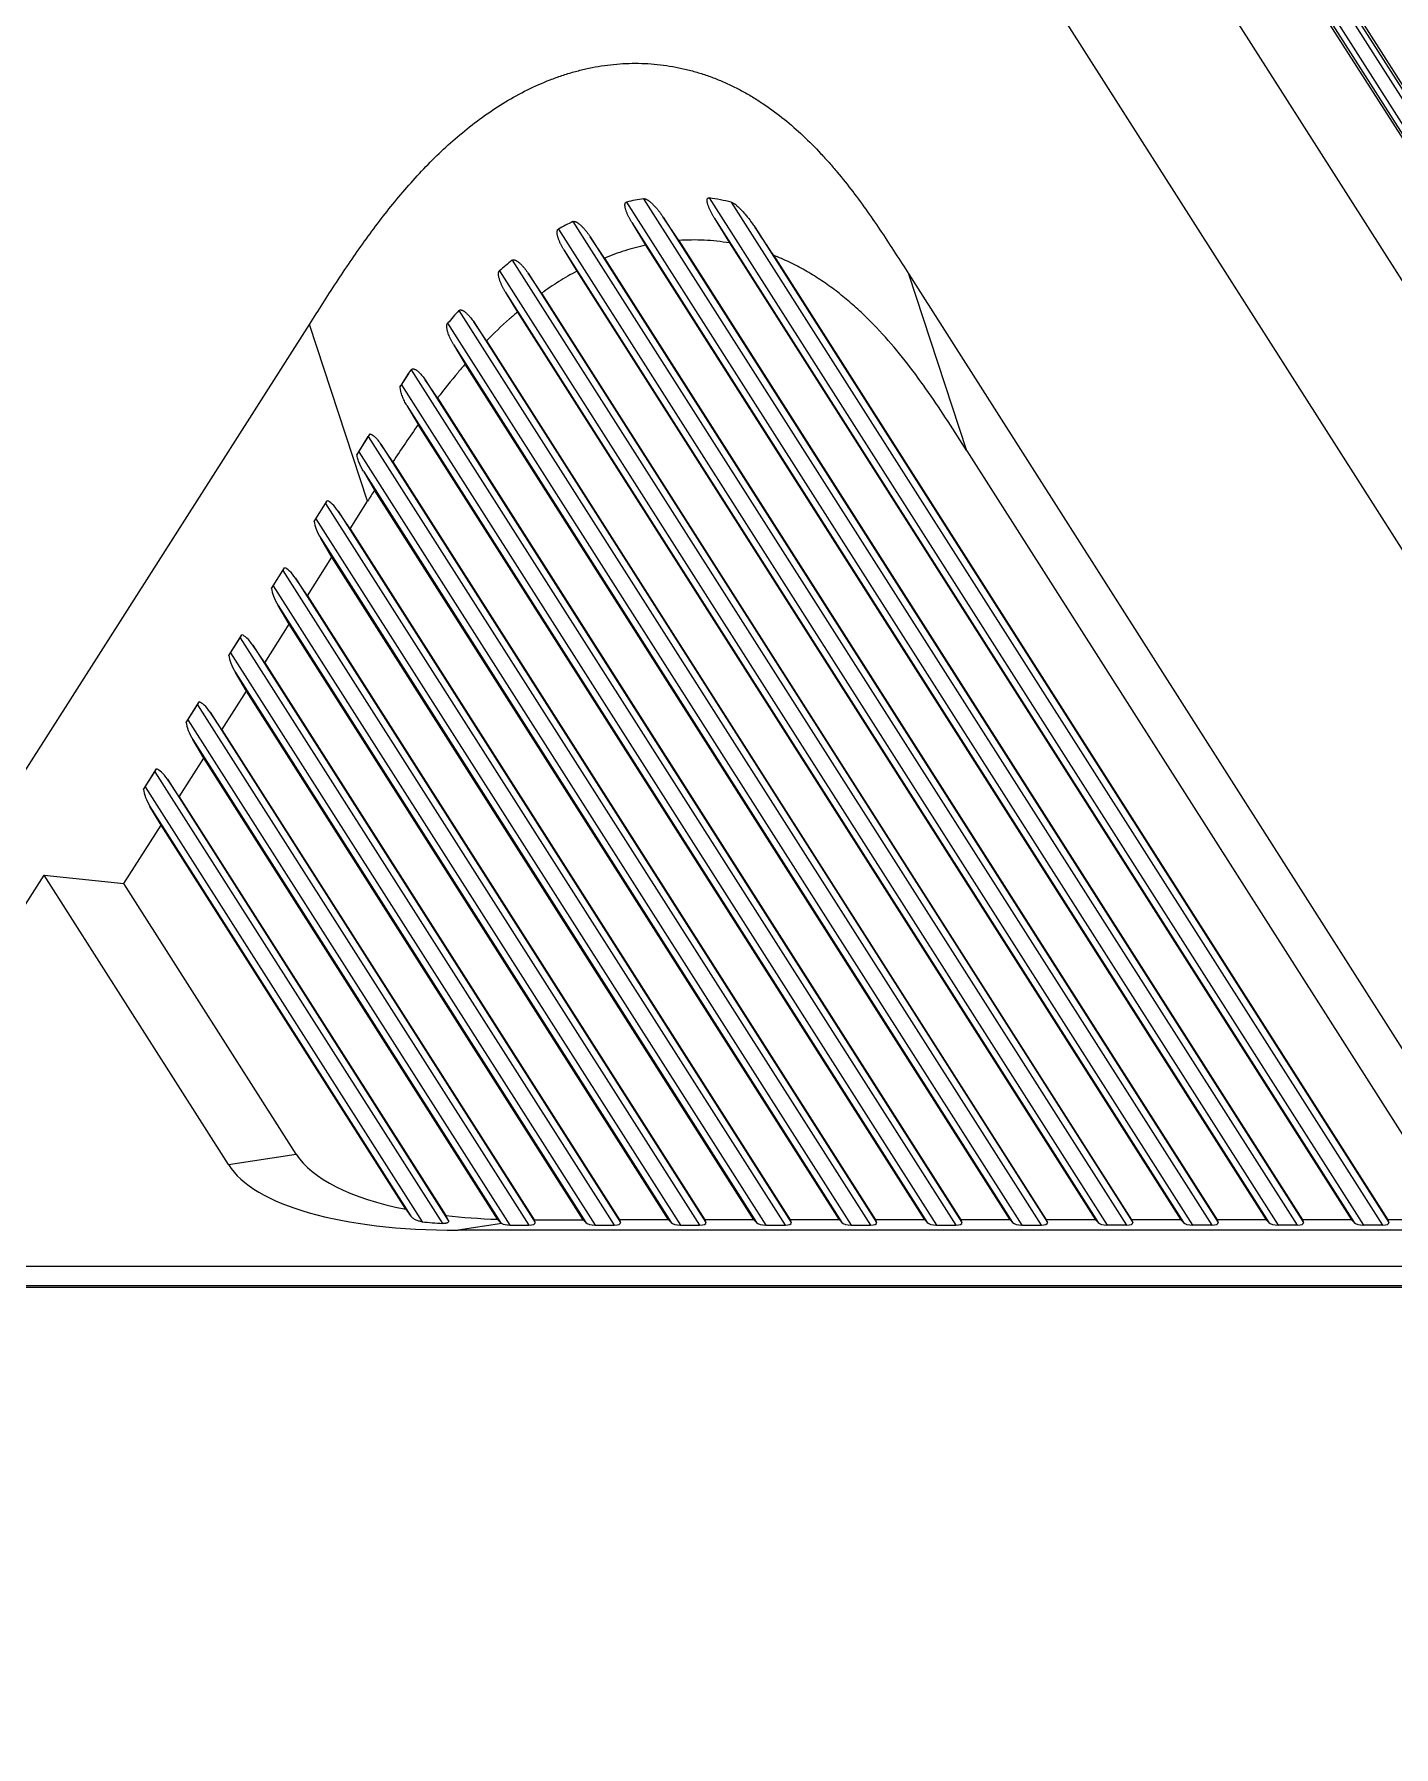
# Model space of a CAD drawing. Header units: millimetres. Extents: x 620 to 19791, y 2539 to 6969.
# Drawn here: x 2891.1 to 2995, y 3769.2 to 3900 of the extents above; entities that cross this region are included whole.
import ezdxf

# ---------------------------------------------------------------- set-up
doc = ezdxf.new("R2010")
doc.units = ezdxf.units.MM

msp = doc.modelspace()

# ---------------------------------------------------------------- linework, layer by layer
at = {"color": 7, "linetype": 'Continuous'}
for p, q in [((2930.36031, 3983.54408), (3122.30963, 3682.244)), ((2937.41259, 3983.41783), (3123.96933, 3690.5824)), ((3124.00388, 3694.62272), (2939.94068, 3983.54408)), ((3106.13227, 3687.16463), (2917.9918, 3982.486)), ((3122.6525, 3693.73867), (2938.9987, 3982.01738)), ((3122.6525, 3695.65472), (2940.21936, 3982.01738)), ((3122.98857, 3695.86882), (2940.55543, 3982.23148)), ((3122.31642, 3693.52457), (2938.66263, 3981.80328)), ((2936.38161, 3887.13925), (2986.14378, 3809.02829)), ((2937.68584, 3887.39972), (2987.61394, 3809.02829)), ((2942.70098, 3887.4562), (2992.66507, 3809.02829)), ((2944.37938, 3887.12933), (2994.13523, 3809.02829)), ((2931.17314, 3885.07853), (2979.62249, 3809.02829)), ((2932.2764, 3885.65446), (2981.09265, 3809.02829)), ((2936.7875, 3885.57509), (2985.43688, 3809.21086)), ((2936.7875, 3885.57509), (2937.83412, 3883.84371)), ((2939.17473, 3885.98967), (2988.08822, 3809.21086)), ((2940.36725, 3884.2063), (2939.17473, 3885.98967)), ((2943.08004, 3885.93416), (2991.95817, 3809.21086)), ((2943.08004, 3885.93416), (2944.24588, 3884.01565)), ((2946.19419, 3885.20769), (2994.60951, 3809.21086)), ((2933.60604, 3884.49438), (2981.56693, 3809.21086)), ((2934.69938, 3882.8667), (2933.60604, 3884.49438)), ((2937.83412, 3883.84371), (2985.24197, 3809.42829)), ((2940.36725, 3884.2063), (2988.00609, 3809.42829)), ((2944.24588, 3884.01565), (2991.76326, 3809.42829)), ((2927.63924, 3882.69697), (2974.57136, 3809.02829)), ((2931.59421, 3883.49055), (2978.91559, 3809.21086)), ((2931.59421, 3883.49055), (2932.5742, 3881.86377)), ((2934.69938, 3882.8667), (2981.4848, 3809.42829)), ((2947.60599, 3883.08013), (2994.52738, 3809.42829)), ((2926.67715, 3881.89945), (2973.1012, 3809.02829)), ((2928.86064, 3881.7068), (2975.04564, 3809.21086)), ((2929.88827, 3880.18225), (2928.86064, 3881.7068)), ((2932.5742, 3881.86377), (2978.72068, 3809.42829)), ((2957.93651, 3881.63161), (3083.64045, 3684.31594)), ((2962.38284, 3868.13821), (2957.93651, 3881.63161)), ((2927.10907, 3880.29444), (2972.3943, 3809.21086)), ((2927.10907, 3880.29444), (2928.0416, 3878.74215)), ((2929.88827, 3880.18225), (2974.96351, 3809.42829)), ((2923.56723, 3878.85237), (2968.05007, 3809.02829)), ((2928.0416, 3878.74215), (2972.19939, 3809.42829)), ((2890.38535, 3843.62829), (2912.15029, 3877.79241)), ((2916.59663, 3864.29901), (2912.15029, 3877.79241)), ((2922.71315, 3877.88531), (2966.57991, 3809.02829)), ((2924.70633, 3877.99138), (2968.52435, 3809.21086)), ((2925.68435, 3876.54471), (2924.70633, 3877.99138)), ((2923.1534, 3876.26722), (2965.87301, 3809.21086)), ((2923.1534, 3876.26722), (2924.04954, 3874.77205)), ((2925.68435, 3876.54471), (2968.44222, 3809.42829)), ((2965.6781, 3809.42829), (2924.04954, 3874.77205)), ((2919.73842, 3874.07546), (2919.09559, 3873.06962)), ((2919.17871, 3873.1969), (2919.73842, 3874.07546)), ((2919.92475, 3874.33354), (2961.52878, 3809.02829)), ((2921.00266, 3873.5686), (2962.00306, 3809.21086)), ((2921.94335, 3872.18052), (2921.00266, 3873.5686)), ((2919.17871, 3873.1969), (2960.05862, 3809.02829)), ((2921.94335, 3872.18052), (2961.92093, 3809.42829)), ((2919.59522, 3871.61607), (2959.35172, 3809.21086)), ((2919.59522, 3871.61607), (2920.46535, 3870.16173)), ((2916.7801, 3869.44002), (2915.78405, 3867.87678)), ((2959.15681, 3809.42829), (2920.46535, 3870.16173)), ((2915.91807, 3868.07871), (2916.65315, 3869.23256)), ((2915.91807, 3868.07871), (2953.53733, 3809.02829)), ((2916.65315, 3869.23256), (2955.00749, 3809.02829)), ((2917.61093, 3868.65618), (2955.48177, 3809.21086)), ((2918.52903, 3867.30356), (2917.61093, 3868.65618)), ((2962.38284, 3868.13821), (2999.78518, 3809.42829)), ((2918.52903, 3867.30356), (2955.39964, 3809.42829)), ((2916.27985, 3866.58379), (2952.83043, 3809.21086)), ((2916.27985, 3866.58379), (2917.13804, 3865.14819)), ((2912.52339, 3862.75857), (2913.52116, 3864.32475)), ((2915.25924, 3862.19973), (2916.59663, 3864.29901)), ((2952.63553, 3809.42829), (2917.13804, 3865.14819)), ((2912.65742, 3862.96052), (2913.3925, 3864.11437)), ((2912.65742, 3862.96052), (2947.01604, 3809.02829)), ((2913.3925, 3864.11437), (2948.4862, 3809.02829)), ((2915.25924, 3862.19973), (2914.34484, 3863.54654)), ((2914.34484, 3863.54654), (2948.96048, 3809.21086)), ((2915.25924, 3862.19973), (2948.87835, 3809.42829)), ((2913.01917, 3861.46565), (2946.30914, 3809.21086)), ((2913.87718, 3860.03033), (2913.01917, 3861.46565)), ((2909.26275, 3857.64038), (2910.26051, 3859.20656)), ((2909.39678, 3857.84234), (2910.13186, 3858.99618)), ((2910.13186, 3858.99618), (2941.96491, 3809.02829)), ((2911.9986, 3857.08154), (2913.87718, 3860.03033)), ((2946.11424, 3809.42829), (2913.87718, 3860.03033)), ((2909.39678, 3857.84234), (2940.49475, 3809.02829)), ((2911.9986, 3857.08154), (2911.0842, 3858.42835)), ((2911.0842, 3858.42835), (2942.43919, 3809.21086)), ((2909.75852, 3856.34747), (2939.78785, 3809.21086)), ((2910.61654, 3854.91214), (2909.75852, 3856.34747)), ((2911.9986, 3857.08154), (2942.35706, 3809.42829)), ((2906.0021, 3852.5222), (2906.99987, 3854.08838)), ((2906.13613, 3852.72415), (2906.87121, 3853.878)), ((2906.87121, 3853.878), (2935.44363, 3809.02829)), ((2908.73795, 3851.96335), (2910.61654, 3854.91214)), ((2939.59295, 3809.42829), (2910.61654, 3854.91214)), ((2906.13613, 3852.72415), (2933.97346, 3809.02829)), ((2908.73795, 3851.96335), (2907.82355, 3853.31017)), ((2907.82355, 3853.31017), (2935.9179, 3809.21086)), ((2906.49788, 3851.22928), (2933.26656, 3809.21086)), ((2907.35589, 3849.79396), (2906.49788, 3851.22928)), ((2908.73795, 3851.96335), (2935.83577, 3809.42829)), ((2905.47731, 3846.84517), (2907.35589, 3849.79396)), ((2933.07166, 3809.42829), (2907.35589, 3849.79396)), ((2902.74146, 3847.40401), (2903.73923, 3848.97019)), ((2902.87549, 3847.60596), (2903.61057, 3848.75981)), ((2903.61057, 3848.75981), (2928.92234, 3809.02829)), ((2902.87549, 3847.60596), (2927.45217, 3809.02829)), ((2905.47731, 3846.84517), (2904.56291, 3848.19198)), ((2904.56291, 3848.19198), (2929.39661, 3809.21086)), ((2903.23723, 3846.11109), (2926.74381, 3809.21315)), ((2904.09525, 3844.67577), (2903.23723, 3846.11109)), ((2905.47731, 3846.84517), (2929.31448, 3809.42829)), ((2902.21666, 3841.72698), (2904.09525, 3844.67577)), ((2926.52595, 3809.46662), (2904.09525, 3844.67577)), ((2899.48081, 3842.28582), (2900.47858, 3843.852)), ((2899.61484, 3842.48777), (2900.34992, 3843.64162)), ((2900.34992, 3843.64162), (2922.32453, 3809.14839)), ((2899.61484, 3842.48777), (2920.77374, 3809.27496)), ((2902.21666, 3841.72698), (2901.30226, 3843.07379)), ((2901.30226, 3843.07379), (2922.76412, 3809.38541)), ((2899.97659, 3840.9929), (2919.90802, 3809.70683)), ((2900.8346, 3839.55758), (2899.97659, 3840.9929)), ((2902.21666, 3841.72698), (2922.58294, 3809.75832)), ((2897.99167, 3835.09507), (2900.8346, 3839.55758)), ((2919.51501, 3810.23521), (2900.8346, 3839.55758)), ((2872.86275, 3805.88694), (2891.88537, 3835.74648)), ((2891.88537, 3835.74648), (2897.99167, 3835.09507)), ((2905.9689, 3813.63978), (2891.88537, 3835.74648)), ((2911.15055, 3814.43978), (2897.99167, 3835.09507)), ((2905.9689, 3813.63978), (2911.15055, 3814.43978)), ((2929.31448, 3809.42829), (2933.07166, 3809.42829)), ((2929.39661, 3809.21086), (2929.31448, 3809.42829)), ((2933.07166, 3809.42829), (2933.26656, 3809.21086)), ((2939.59295, 3809.42829), (2935.83577, 3809.42829)), ((2935.83577, 3809.42829), (2935.9179, 3809.21086)), ((2939.59295, 3809.42829), (2939.78785, 3809.21086)), ((2946.11424, 3809.42829), (2942.35706, 3809.42829)), ((2942.35706, 3809.42829), (2942.43919, 3809.21086)), ((2946.11424, 3809.42829), (2946.30914, 3809.21086)), ((2952.63553, 3809.42829), (2948.87835, 3809.42829)), ((2948.87835, 3809.42829), (2948.96048, 3809.21086)), ((2952.63553, 3809.42829), (2952.83043, 3809.21086)), ((2959.15681, 3809.42829), (2955.39964, 3809.42829)), ((2955.39964, 3809.42829), (2955.48177, 3809.21086)), ((2959.15681, 3809.42829), (2959.35172, 3809.21086)), ((2965.6781, 3809.42829), (2961.92093, 3809.42829)), ((2961.92093, 3809.42829), (2962.00306, 3809.21086)), ((2965.6781, 3809.42829), (2965.87301, 3809.21086)), ((2972.19939, 3809.42829), (2968.44222, 3809.42829)), ((2968.44222, 3809.42829), (2968.52435, 3809.21086)), ((2972.19939, 3809.42829), (2972.3943, 3809.21086)), ((2978.72068, 3809.42829), (2974.96351, 3809.42829)), ((2974.96351, 3809.42829), (2975.04564, 3809.21086)), ((2978.72068, 3809.42829), (2978.91559, 3809.21086)), ((2985.24197, 3809.42829), (2981.4848, 3809.42829)), ((2981.4848, 3809.42829), (2981.56693, 3809.21086)), ((2985.24197, 3809.42829), (2985.43688, 3809.21086)), ((2991.76326, 3809.42829), (2988.00609, 3809.42829)), ((2988.00609, 3809.42829), (2988.08822, 3809.21086)), ((2991.76326, 3809.42829), (2991.95817, 3809.21086)), ((2999.78518, 3809.42829), (2994.52738, 3809.42829)), ((2994.52738, 3809.42829), (2994.60951, 3809.21086)), ((2926.84212, 3809.14337), (2923.50594, 3808.62829)), ((3002.36979, 3808.62829), (2923.50594, 3808.62829)), ((2927.45217, 3809.02829), (2928.92234, 3809.02829)), ((2933.97346, 3809.02829), (2935.44363, 3809.02829)), ((2940.49475, 3809.02829), (2941.96491, 3809.02829)), ((2947.01604, 3809.02829), (2948.4862, 3809.02829)), ((2953.53733, 3809.02829), (2955.00749, 3809.02829)), ((2960.05862, 3809.02829), (2961.52878, 3809.02829)), ((2966.57991, 3809.02829), (2968.05007, 3809.02829)), ((2974.57136, 3809.02829), (2973.1012, 3809.02829)), ((2981.09265, 3809.02829), (2979.62249, 3809.02829)), ((2987.61394, 3809.02829), (2986.14378, 3809.02829)), ((2994.13523, 3809.02829), (2992.66507, 3809.02829)), ((2872.86275, 3805.88694), (3004.11623, 3805.88694)), ((2875.96332, 3804.40973), (3003.77133, 3804.40973)), ((2878.35753, 3804.27564), (3003.06778, 3804.27564))]:
    msp.add_line(p, q, dxfattribs=at)
for centre, radius, start, end in [((2940.52801, 3869.77325), 17.85414, 99.1597815, 103.4288124), ((2940.3806, 3871.06873), 16.55092, 76.0187188, 81.9407743), ((2942.21578, 3865.26946), 22.67905, 115.9930774, 119.13764), ((2946.67157, 3858.75786), 30.58284, 128.4857745, 130.8271272), ((2956.11779, 3849.24424), 44.00205, 137.7102081, 139.3902814), ((2977.16581, 3832.80898), 70.71653, 144.0416188, 144.2995282)]:
    msp.add_arc(centre, radius, start, end, dxfattribs=at)
for centre, major_axis, ratio, start_param, end_param in [((2919.15278, 3873.2376), (0.29525, 0.46648), 0.079182722, -1.888633662, -1.607987088), ((2916.62721, 3869.27327), (0.29525, 0.46648), 0.079182722, -1.607987088, -1.155647068), ((2915.89213, 3868.11942), (0.29525, 0.46648), 0.079182722, -2.066978202, -1.607987088), ((2913.36657, 3864.15508), (0.29525, 0.46648), 0.079182722, -1.607987088, -1.148945013), ((2914.12059, 3862.9715), (-0.75317, 1.33987), 0.321085861, -1.313326595, -0.288838806), ((2912.63149, 3863.00123), (0.29525, 0.46648), 0.079182722, -2.067029164, -1.607987088), ((2913.38551, 3861.81765), (-0.75317, 1.33987), 0.321085861, 0.629245345, 1.653733134), ((2910.10592, 3859.03689), (0.29525, 0.46648), 0.079182722, -1.607987088, -1.148945013), ((2910.85995, 3857.85331), (-0.75317, 1.33987), 0.321085861, -1.313326595, -0.288838806), ((2909.37084, 3857.88304), (0.29525, 0.46648), 0.079182722, -2.067029164, -1.607987088), ((2910.12486, 3856.69946), (-0.75317, 1.33987), 0.321085861, 0.629245345, 1.653733134), ((2906.84528, 3853.9187), (0.29525, 0.46648), 0.079182722, -1.607987088, -1.148945013), ((2907.5993, 3852.73513), (-0.75317, 1.33987), 0.321085861, -1.313326595, -0.288838806), ((2906.1102, 3852.76486), (0.29525, 0.46648), 0.079182722, -2.067029164, -1.607987088), ((2906.86422, 3851.58128), (-0.75317, 1.33987), 0.321085861, 0.629245345, 1.653733134), ((2903.58463, 3848.80052), (0.29525, 0.46648), 0.079182722, -1.607987088, -1.148945013), ((2904.33866, 3847.61694), (-0.75317, 1.33987), 0.321085861, -1.313326595, -0.288838806), ((2902.84955, 3847.64667), (0.29525, 0.46648), 0.079182722, -2.067029164, -1.607987088), ((2903.60357, 3846.46309), (-0.75317, 1.33987), 0.321085861, 0.629245345, 1.653733134), ((2900.32399, 3843.68233), (0.29525, 0.46648), 0.079182722, -1.607987088, -1.148945013), ((2901.07801, 3842.49875), (-0.75317, 1.33987), 0.321085861, -1.313326595, -0.288838806), ((2899.58891, 3842.52848), (0.29525, 0.46648), 0.079182722, -2.067029164, -1.607987088), ((2900.34293, 3841.3449), (-0.75317, 1.33987), 0.321085861, 0.629245345, 1.653733134), ((2938.30967, 3820.19862), (27.72922, 4.28114), 0.356407676, -2.986229592, -2.369131772), ((2933.12802, 3819.39862), (27.72922, 4.28114), 0.356407676, -2.986229592, -1.979580401), ((2916.22418, 3816.78882), (-5.74734, 9.2247), 0.083540021, -3.975628257, -3.890731562), ((2935.71885, 3819.79862), (27.72922, 4.28114), 0.356407676, -2.194010017, -2.129056881), ((2938.30967, 3820.19862), (27.72922, 4.28114), 0.356407676, -2.227773078, -2.063972456), ((2917.16488, 3816.93406), (-6.07066, 9.17298), 0.087729956, -2.592893945, -2.524982066), ((2921.95267, 3817.67325), (-5.74734, 9.2247), 0.083540021, -3.670468941, -3.60671137), ((2928.79492, 3809.22829), (0.6062, -0.04686), 0.320743655, -1.334308945, 0.14922092), ((2933.84605, 3809.22829), (0.6062, -0.04686), 0.320743655, -2.817838809, -1.334308945), ((2935.31621, 3809.22829), (0.6062, -0.04686), 0.320743655, -1.334308945, 0.14922092), ((2940.36734, 3809.22829), (0.6062, -0.04686), 0.320743655, -2.817838809, -1.334308945), ((2941.8375, 3809.22829), (0.6062, -0.04686), 0.320743655, -1.334308945, 0.14922092), ((2946.88863, 3809.22829), (0.6062, -0.04686), 0.320743655, -2.817838809, -1.334308945), ((2948.35879, 3809.22829), (0.6062, -0.04686), 0.320743655, -1.334308945, 0.14922092), ((2953.40992, 3809.22829), (0.6062, -0.04686), 0.320743655, -2.817838809, -1.334308945), ((2954.88008, 3809.22829), (0.6062, -0.04686), 0.320743655, -1.334308945, 0.14922092), ((2959.93121, 3809.22829), (0.6062, -0.04686), 0.320743655, -2.817838809, -1.334308945), ((2961.40137, 3809.22829), (0.6062, -0.04686), 0.320743655, -1.334308945, 0.14922092), ((2966.4525, 3809.22829), (0.6062, -0.04686), 0.320743655, -2.817838809, -1.334308945), ((2967.92266, 3809.22829), (0.6062, -0.04686), 0.320743655, -1.334308945, 0.14922092), ((2972.97378, 3809.22829), (0.6062, -0.04686), 0.320743655, -2.817838809, -1.334308945), ((2974.44395, 3809.22829), (0.6062, -0.04686), 0.320743655, -1.334308945, 0.14922092), ((2979.49507, 3809.22829), (0.6062, -0.04686), 0.320743655, -2.817838809, -1.334308945), ((2980.96524, 3809.22829), (0.6062, -0.04686), 0.320743655, -1.334308945, 0.14922092), ((2986.01636, 3809.22829), (0.6062, -0.04686), 0.320743655, -2.817838809, -1.334308945), ((2987.48653, 3809.22829), (0.6062, -0.04686), 0.320743655, -1.334308945, 0.14922092), ((2992.53765, 3809.22829), (0.6062, -0.04686), 0.320743655, -2.817838809, -1.334308945), ((2994.00782, 3809.22829), (0.6062, -0.04686), 0.320743655, -1.334308945, 0.14922092), ((2927.32476, 3809.22829), (0.6062, -0.04686), 0.320743655, -2.466560522, -1.334308945)]:
    msp.add_ellipse(centre, major_axis=major_axis, ratio=ratio, start_param=start_param, end_param=end_param, dxfattribs=at)
for points, knots in [([(2912.15029, 3877.79241), (2912.49161, 3878.32817), (2913.17434, 3879.39963), (2914.21015, 3880.99933), (2915.26858, 3882.58432), (2916.72225, 3884.66841), (2918.25821, 3886.69523), (2919.90594, 3888.63038), (2921.20437, 3890.02644), (2922.57106, 3891.35599), (2924.01072, 3892.60646), (2925.52673, 3893.76356), (2927.12072, 3894.81116), (2928.79177, 3895.73131), (2930.24569, 3896.37589), (2931.44092, 3896.80791), (2932.35231, 3897.08778), (2933.27673, 3897.32107), (2934.21214, 3897.50553), (2935.15618, 3897.63916), (2936.1062, 3897.72028), (2937.05929, 3897.74757), (2938.01239, 3897.72012), (2938.96232, 3897.63757), (2939.90585, 3897.50007), (2940.83986, 3897.3083), (2941.76137, 3897.06345), (2942.66765, 3896.76721), (2943.55628, 3896.42169), (2944.42522, 3896.02932), (2945.27279, 3895.59279), (2946.09778, 3895.11498), (2947.16631, 3894.42692), (2948.44248, 3893.47818), (2949.87762, 3892.22188), (2950.99764, 3891.09427), (2951.85177, 3890.15344), (2952.67973, 3889.18947), (2953.66886, 3887.94613), (2954.79391, 3886.4074), (2955.87029, 3884.83445), (2956.91249, 3883.23885), (2957.59519, 3882.16737), (2957.93651, 3881.63161)], [0, 0, 0, 0, 0.031248914, 0.062498084, 0.093747809, 0.124998028, 0.187491754, 0.218742718, 0.249993502, 0.281244031, 0.312493876, 0.343742817, 0.374990663, 0.406237268, 0.437482489, 0.453108965, 0.468735454, 0.484361816, 0.499988149, 0.515614476, 0.531240725, 0.546866934, 0.562493138, 0.578119324, 0.593745507, 0.609371722, 0.624997946, 0.640624195, 0.656250541, 0.671876955, 0.687503348, 0.703129876, 0.718756437, 0.750002592, 0.781250484, 0.812499858, 0.828126226, 0.84375284, 0.875002803, 0.906252532, 0.937502008, 0.968751157, 1, 1, 1, 1]), ([(2936.7875, 3885.57509), (2936.75023, 3885.63675), (2936.67767, 3885.76124), (2936.59243, 3885.91988), (2936.52805, 3886.04866), (2936.48188, 3886.14622), (2936.43805, 3886.24482), (2936.3969, 3886.34453), (2936.35888, 3886.44545), (2936.32462, 3886.54769), (2936.29509, 3886.65138), (2936.27567, 3886.73916), (2936.26463, 3886.8102), (2936.25918, 3886.86389), (2936.25739, 3886.91791), (2936.26055, 3886.972), (2936.26908, 3887.01662), (2936.28122, 3887.05091), (2936.29364, 3887.07547), (2936.30998, 3887.09787), (2936.3305, 3887.11685), (2936.35472, 3887.13111), (2936.37253, 3887.13708), (2936.38161, 3887.13925)], [0, 0, 0, 0, 0.124879915, 0.249671752, 0.312038759, 0.374385024, 0.436710949, 0.499017093, 0.561304446, 0.623574912, 0.685832589, 0.748086948, 0.779227409, 0.810382114, 0.841564235, 0.872798791, 0.904133516, 0.919887812, 0.935720852, 0.95165455, 0.96768746, 0.983820463, 1, 1, 1, 1]), ([(2937.68584, 3887.39972), (2937.70789, 3887.40327), (2937.74206, 3887.40203), (2937.78573, 3887.39297), (2937.8284, 3887.3802), (2937.87974, 3887.35901), (2937.93863, 3887.32832), (2937.99525, 3887.29397), (2938.06816, 3887.24463), (2938.15538, 3887.17778), (2938.25526, 3887.09208), (2938.35125, 3887.00238), (2938.44399, 3886.90956), (2938.5638, 3886.78245), (2938.70734, 3886.61816), (2938.87114, 3886.41434), (2939.02721, 3886.20494), (2939.12639, 3886.06194), (2939.17473, 3885.98967)], [0, 0, 0, 0, 0.031893117, 0.047826811, 0.063721984, 0.095394867, 0.126968165, 0.158465287, 0.189903223, 0.252637314, 0.31524417, 0.377755707, 0.440191779, 0.502565659, 0.627152636, 0.751573469, 0.875851677, 1, 1, 1, 1]), ([(2943.08004, 3885.93416), (2943.04186, 3885.99701), (2942.96723, 3886.12365), (2942.87878, 3886.28464), (2942.81154, 3886.41509), (2942.7631, 3886.51379), (2942.7169, 3886.61344), (2942.67329, 3886.71413), (2942.63278, 3886.81597), (2942.5961, 3886.9191), (2942.56963, 3887.0063), (2942.5519, 3887.07688), (2942.54074, 3887.13023), (2942.53224, 3887.184), (2942.52723, 3887.23816), (2942.52705, 3887.2925), (2942.53281, 3887.33759), (2942.54309, 3887.3724), (2942.5545, 3887.3973), (2942.57046, 3887.41986), (2942.59144, 3887.43835), (2942.61666, 3887.45108), (2942.64427, 3887.45773), (2942.6727, 3887.45919), (2942.69161, 3887.45752), (2942.70098, 3887.4562)], [0, 0, 0, 0, 0.125532553, 0.250889204, 0.313497638, 0.376053035, 0.438550202, 0.500982305, 0.563340107, 0.625610592, 0.687774973, 0.718813951, 0.749817111, 0.780779949, 0.811698282, 0.842571561, 0.873412948, 0.888868712, 0.904367861, 0.919960892, 0.935701077, 0.951618647, 0.967681262, 0.983832725, 1, 1, 1, 1]), ([(2944.37938, 3887.12933), (2944.3931, 3887.12592), (2944.42011, 3887.11743), (2944.47235, 3887.09595), (2944.53483, 3887.06311), (2944.60631, 3887.01816), (2944.6751, 3886.96946), (2944.7417, 3886.91805), (2944.82806, 3886.84676), (2944.93222, 3886.75351), (2945.0526, 3886.63699), (2945.16916, 3886.51698), (2945.28248, 3886.39417), (2945.4297, 3886.22737), (2945.60734, 3886.0138), (2945.81168, 3885.75096), (2946.00771, 3885.48248), (2946.133, 3885.29986), (2946.19419, 3885.20769)], [0, 0, 0, 0, 0.015862476, 0.031711438, 0.06334448, 0.094914359, 0.126428728, 0.157896554, 0.189325187, 0.252082213, 0.314737643, 0.37731045, 0.43981334, 0.502254985, 0.626972027, 0.751496998, 0.87584033, 1, 1, 1, 1]), ([(2931.59421, 3883.49055), (2931.55723, 3883.55194), (2931.48547, 3883.67604), (2931.38494, 3883.86614), (2931.30786, 3884.02796), (2931.25105, 3884.15961), (2931.21118, 3884.25953), (2931.17446, 3884.3607), (2931.1415, 3884.46323), (2931.11315, 3884.56723), (2931.09449, 3884.65522), (2931.08371, 3884.72642), (2931.07817, 3884.78025), (2931.07582, 3884.83443), (2931.07763, 3884.88882), (2931.0851, 3884.94298), (2931.09809, 3884.98708), (2931.11434, 3885.02014), (2931.13007, 3885.04317), (2931.14959, 3885.06329), (2931.165, 3885.074), (2931.17314, 3885.07853)], [0, 0, 0, 0, 0.124398775, 0.24879606, 0.37320982, 0.435435437, 0.497676953, 0.55994102, 0.622237221, 0.684580292, 0.746995089, 0.778249124, 0.809543902, 0.840895023, 0.872327063, 0.903879112, 0.935612617, 0.951601769, 0.967670522, 0.983815479, 1, 1, 1, 1]), ([(2932.2764, 3885.65446), (2932.28527, 3885.65878), (2932.30393, 3885.66556), (2932.33315, 3885.67043), (2932.36263, 3885.67086), (2932.40145, 3885.66678), (2932.44869, 3885.65496), (2932.50285, 3885.63406), (2932.55478, 3885.6086), (2932.60479, 3885.57989), (2932.65316, 3885.54871), (2932.71573, 3885.50456), (2932.79088, 3885.44543), (2932.87716, 3885.37001), (2932.96016, 3885.2912), (2933.04035, 3885.20966), (2933.11805, 3885.12586), (2933.21863, 3885.01155), (2933.33922, 3884.86437), (2933.47662, 3884.68219), (2933.56366, 3884.55747), (2933.60604, 3884.49438)], [0, 0, 0, 0, 0.016119384, 0.032201691, 0.048218877, 0.064174153, 0.095895279, 0.127471454, 0.158944588, 0.190343587, 0.221687578, 0.252989368, 0.315492021, 0.377907069, 0.440258478, 0.502561506, 0.56482622, 0.627059654, 0.751444531, 0.875752485, 1, 1, 1, 1]), ([(2947.60599, 3883.08013), (2947.48833, 3883.25754), (2947.01787, 3883.96682), (2946.54722, 3884.67597), (2946.19419, 3885.20769)], [0, 0, 0, 0, 0.250111472, 1, 1, 1, 1]), ([(2937.83412, 3883.84371), (2937.29897, 3883.72697), (2936.23878, 3883.4447), (2935.20687, 3883.07283), (2934.69938, 3882.8667)], [0, 0, 0, 0, 0.499990953, 1, 1, 1, 1]), ([(2944.24588, 3884.01565), (2943.92609, 3884.06961), (2943.28316, 3884.15867), (2942.31266, 3884.23489), (2941.33937, 3884.25371), (2940.69081, 3884.22831), (2940.36725, 3884.2063)], [0, 0, 0, 0, 0.249999702, 0.499999254, 0.749999408, 1, 1, 1, 1]), ([(2927.63924, 3882.69697), (2927.64629, 3882.70256), (2927.66141, 3882.71249), (2927.68633, 3882.72299), (2927.71253, 3882.72914), (2927.74793, 3882.73217), (2927.79208, 3882.72804), (2927.84306, 3882.71478), (2927.89197, 3882.69599), (2927.93896, 3882.67329), (2927.9843, 3882.6477), (2928.04279, 3882.6106), (2928.1128, 3882.55975), (2928.19283, 3882.49382), (2928.26955, 3882.42421), (2928.34346, 3882.35169), (2928.4149, 3882.27679), (2928.50719, 3882.17424), (2928.61752, 3882.04165), (2928.74287, 3881.87696), (2928.82208, 3881.76399), (2928.86064, 3881.7068)], [0, 0, 0, 0, 0.016228864, 0.032419256, 0.048530173, 0.064556904, 0.096336186, 0.127906706, 0.159339151, 0.190680266, 0.221959467, 0.253195179, 0.315569793, 0.377875185, 0.44013849, 0.502375152, 0.564594793, 0.626803817, 0.751198007, 0.875591973, 1, 1, 1, 1]), ([(2962.38284, 3868.13821), (2961.90403, 3868.88979), (2960.94615, 3870.39284), (2959.46023, 3872.61578), (2957.88358, 3874.77616), (2956.18018, 3876.83897), (2954.62889, 3878.44233), (2953.2984, 3879.62918), (2952.25375, 3880.46444), (2951.16172, 3881.23687), (2950.02267, 3881.93837), (2948.83846, 3882.56067), (2948.02082, 3882.91752), (2947.60599, 3883.08013)], [0, 0, 0, 0, 0.125002242, 0.250004789, 0.375005107, 0.499999575, 0.624982181, 0.687487539, 0.749991988, 0.812495629, 0.874998139, 0.937499465, 1, 1, 1, 1]), ([(2927.10907, 3880.29444), (2927.07223, 3880.35577), (2927.0009, 3880.47992), (2926.9015, 3880.67039), (2926.82565, 3880.83275), (2926.76995, 3880.96492), (2926.73095, 3881.06531), (2926.69512, 3881.16698), (2926.66301, 3881.27004), (2926.63544, 3881.37458), (2926.61726, 3881.46299), (2926.60661, 3881.53451), (2926.60096, 3881.5886), (2926.59822, 3881.64305), (2926.59915, 3881.69776), (2926.60494, 3881.75241), (2926.61533, 3881.79734), (2926.62839, 3881.83192), (2926.64107, 3881.8568), (2926.65706, 3881.87984), (2926.67008, 3881.89335), (2926.67715, 3881.89945)], [0, 0, 0, 0, 0.123996573, 0.248079261, 0.372276094, 0.434434777, 0.49664033, 0.558902946, 0.621236797, 0.68366264, 0.746212859, 0.777556239, 0.808956036, 0.840427666, 0.871993198, 0.903684151, 0.935544652, 0.951570817, 0.967661265, 0.98381531, 1, 1, 1, 1]), ([(2932.5742, 3881.86377), (2932.10898, 3881.6132), (2931.19557, 3881.07988), (2930.318, 3880.48976), (2929.88827, 3880.18225)], [0, 0, 0, 0, 0.499993511, 1, 1, 1, 1]), ([(2923.56723, 3878.85237), (2923.57287, 3878.85857), (2923.58507, 3878.87015), (2923.60585, 3878.88434), (2923.62857, 3878.89491), (2923.66034, 3878.904), (2923.70149, 3878.90693), (2923.74992, 3878.90057), (2923.79661, 3878.88757), (2923.84147, 3878.86992), (2923.88468, 3878.84886), (2923.94032, 3878.81736), (2924.00671, 3878.77288), (2924.08231, 3878.7141), (2924.15457, 3878.65131), (2924.22398, 3878.58542), (2924.29094, 3878.51702), (2924.35569, 3878.44651), (2924.41845, 3878.37419), (2924.49968, 3878.27563), (2924.59693, 3878.14886), (2924.67053, 3878.04433), (2924.70633, 3877.99138)], [0, 0, 0, 0, 0.016332264, 0.032630874, 0.048843416, 0.064956214, 0.096818003, 0.128388398, 0.159771636, 0.191040105, 0.22223813, 0.253391747, 0.315610457, 0.377786824, 0.439949849, 0.502114099, 0.564287633, 0.626475222, 0.688679854, 0.750903576, 0.875405838, 1, 1, 1, 1]), ([(2928.0416, 3878.74215), (2927.83643, 3878.56873), (2927.02485, 3877.86452), (2926.24819, 3877.12038), (2925.68435, 3876.54471)], [0, 0, 0, 0, 0.250031388, 1, 1, 1, 1]), ([(2923.1534, 3876.26722), (2923.11663, 3876.32858), (2923.04559, 3876.45292), (2922.94701, 3876.64395), (2922.85708, 3876.83963), (2922.79055, 3877.00664), (2922.74366, 3877.14282), (2922.71217, 3877.24643), (2922.68512, 3877.35153), (2922.66364, 3877.45823), (2922.65187, 3877.54847), (2922.64774, 3877.62133), (2922.64798, 3877.67634), (2922.65253, 3877.73141), (2922.66111, 3877.77689), (2922.672, 3877.8124), (2922.68608, 3877.84693), (2922.701, 3877.87113), (2922.71315, 3877.88531)], [0, 0, 0, 0, 0.123663538, 0.247499613, 0.371541605, 0.49583988, 0.558118409, 0.620499961, 0.683008502, 0.745679803, 0.808570252, 0.84013639, 0.871803043, 0.903595739, 0.935548234, 0.951604213, 0.967715147, 1, 1, 1, 1]), ([(2924.04954, 3874.77205), (2923.86674, 3874.56216), (2923.14335, 3873.71589), (2922.44955, 3872.84452), (2921.94335, 3872.18052)], [0, 0, 0, 0, 0.250014815, 1, 1, 1, 1]), ([(2919.92475, 3874.33354), (2919.93405, 3874.34636), (2919.95047, 3874.36404), (2919.97661, 3874.38192), (2919.99789, 3874.39216), (2920.02025, 3874.39915), (2920.05069, 3874.40433), (2920.08155, 3874.40417), (2920.11175, 3874.4001), (2920.1414, 3874.39387), (2920.1775, 3874.38268), (2920.21925, 3874.36532), (2920.27294, 3874.33823), (2920.33686, 3874.29866), (2920.4094, 3874.24522), (2920.47855, 3874.18746), (2920.54484, 3874.12639), (2920.60864, 3874.06268), (2920.69082, 3873.97479), (2920.78861, 3873.86024), (2920.89918, 3873.71711), (2920.9688, 3873.61856), (2921.00266, 3873.5686)], [0, 0, 0, 0, 0.032749604, 0.049070808, 0.065281114, 0.081374768, 0.09734525, 0.128951581, 0.144664396, 0.160322538, 0.19152116, 0.22263442, 0.253700035, 0.315747481, 0.377782709, 0.439835829, 0.501920128, 0.564041471, 0.626202406, 0.750635063, 0.875234589, 1, 1, 1, 1]), ([(2919.59522, 3871.61607), (2919.56226, 3871.67116), (2919.49846, 3871.78275), (2919.40937, 3871.95395), (2919.32726, 3872.12905), (2919.25296, 3872.30811), (2919.18787, 3872.49134), (2919.14335, 3872.64768), (2919.11593, 3872.77516), (2919.10054, 3872.87223), (2919.09198, 3872.97058), (2919.09273, 3873.03669), (2919.09559, 3873.06962)], [0, 0, 0, 0, 0.123799561, 0.247818782, 0.372083649, 0.496633054, 0.621528928, 0.746873203, 0.809784036, 0.87289663, 0.936270599, 1, 1, 1, 1]), ([(2916.7801, 3869.44002), (2916.80366, 3869.43458), (2916.84963, 3869.41887), (2916.91456, 3869.38658), (2916.97614, 3869.34848), (2917.03491, 3869.30623), (2917.0913, 3869.26083), (2917.16377, 3869.19695), (2917.24987, 3869.112), (2917.3473, 3869.00428), (2917.47062, 3868.85444), (2917.55638, 3868.73655), (2917.61093, 3868.65618)], [0, 0, 0, 0, 0.062468759, 0.124775822, 0.187045958, 0.249325437, 0.311637147, 0.373990684, 0.498820667, 0.623846845, 0.749063076, 1, 1, 1, 1]), ([(2920.46535, 3870.16173), (2920.13371, 3869.69151), (2919.48084, 3868.74371), (2918.84437, 3867.78486), (2918.52903, 3867.30356)], [0, 0, 0, 0, 0.499998852, 1, 1, 1, 1]), ([(2916.27985, 3866.58379), (2916.22069, 3866.68274), (2916.13718, 3866.8346), (2916.03719, 3867.04293), (2915.9682, 3867.20257), (2915.90611, 3867.36551), (2915.85226, 3867.53195), (2915.81613, 3867.67371), (2915.79459, 3867.78908), (2915.7869, 3867.84745), (2915.78405, 3867.87678)], [0, 0, 0, 0, 0.24806612, 0.372476549, 0.497159551, 0.622157896, 0.747537853, 0.873407429, 0.9365973, 1, 1, 1, 1]), ([(2920.77374, 3809.27496), (2920.72772, 3809.27946), (2920.63704, 3809.29356), (2920.50554, 3809.32714), (2920.3811, 3809.37094), (2920.26507, 3809.42347), (2920.15845, 3809.48367), (2920.06226, 3809.55081), (2919.97786, 3809.62425), (2919.92932, 3809.67862), (2919.90802, 3809.70683)], [0, 0, 0, 0, 0.139929513, 0.277115298, 0.410235282, 0.538662615, 0.662088192, 0.780289855, 0.893038883, 1, 1, 1, 1]), ([(2922.76412, 3809.38541), (2922.76812, 3809.37697), (2922.77489, 3809.35999), (2922.78067, 3809.33371), (2922.78113, 3809.30753), (2922.77552, 3809.28187), (2922.76339, 3809.25735), (2922.74463, 3809.23461), (2922.71953, 3809.2141), (2922.68859, 3809.1961), (2922.6525, 3809.18083), (2922.6121, 3809.16836), (2922.56829, 3809.1587), (2922.50564, 3809.14932), (2922.42394, 3809.14434), (2922.35786, 3809.14619), (2922.32453, 3809.14839)], [0, 0, 0, 0, 0.046608084, 0.090865821, 0.133599772, 0.176237906, 0.220668114, 0.268835741, 0.322229127, 0.381579118, 0.446845545, 0.517392, 0.592286978, 0.670519947, 0.833315607, 1, 1, 1, 1]), ([(2926.84212, 3809.14337), (2926.82261, 3809.15299), (2926.79509, 3809.16862), (2926.7631, 3809.19338), (2926.74971, 3809.20645), (2926.74381, 3809.21315)], [0, 0, 0, 0, 0.538309154, 0.778937062, 1, 1, 1, 1])]:
    msp.add_open_spline(points, degree=3, knots=knots, dxfattribs=at)
msp.add_open_spline([(2917.13804, 3865.14819), (2916.95737, 3864.86525), (2916.777, 3864.58213), (2916.59663, 3864.29901)], degree=3, dxfattribs=at)

doc.saveas('drawing.dxf')
